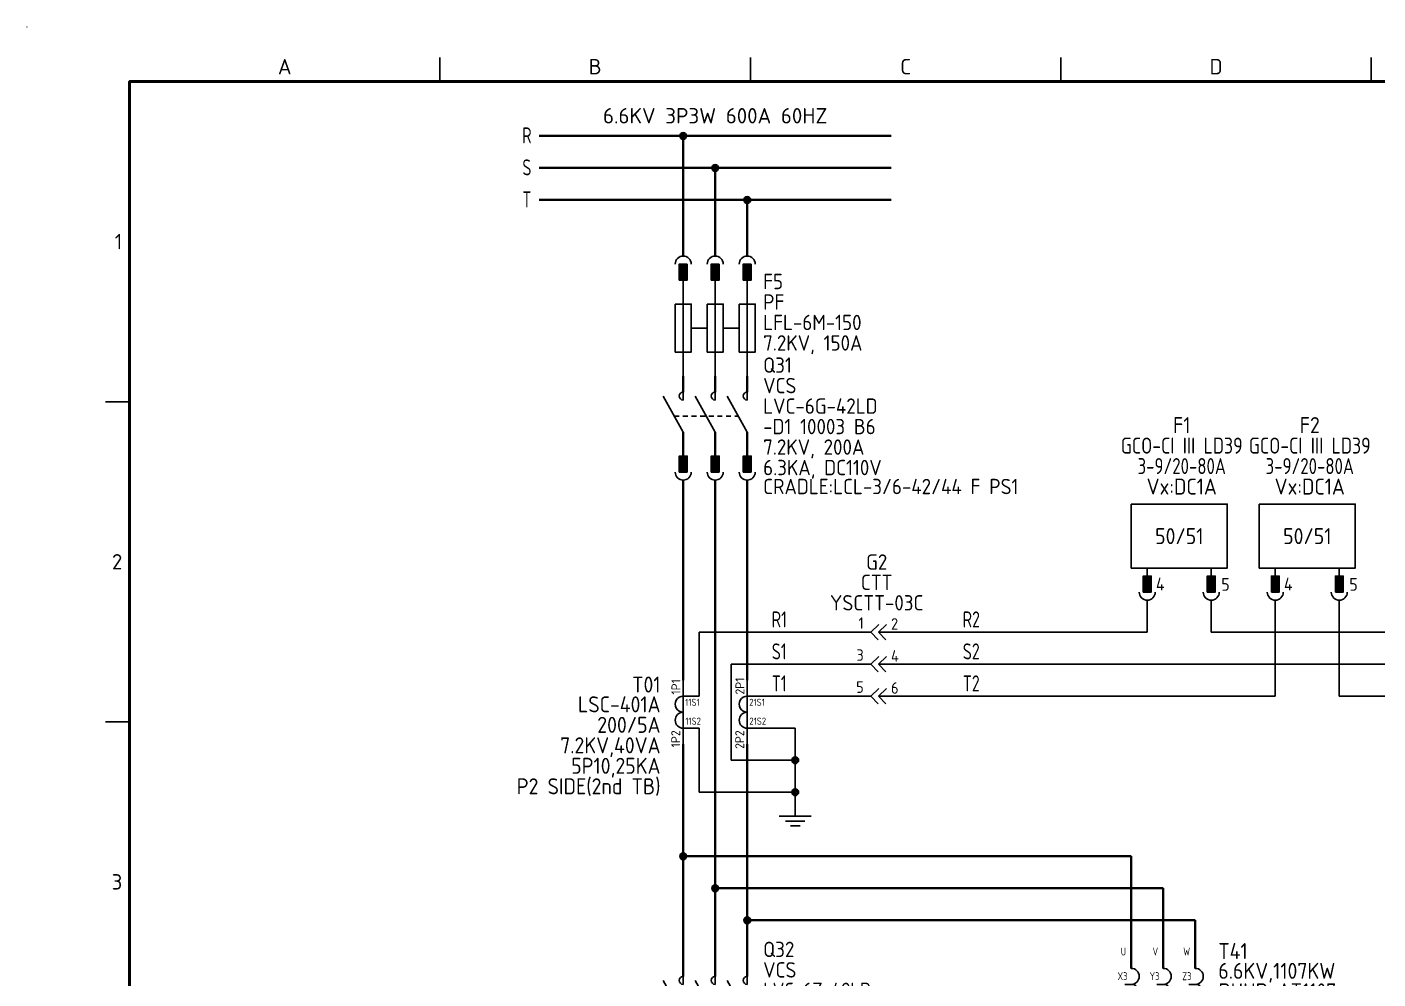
# Model space of a CAD drawing. Header units: millimetres. Extents: x 0 to 556, y 1 to 306.
# Drawn here: x 0 to 211, y 143.3 to 292 of the extents above; entities that cross this region are included whole.
import ezdxf
from ezdxf.enums import TextEntityAlignment as Align

# ---------------------------------------------------------------- set-up
doc = ezdxf.new("R2010")
doc.units = ezdxf.units.MM
doc.linetypes.add('ACAD_ISO12W100', pattern=[21, 12, -3, 0, -3, 0, -3])
doc.linetypes.add('JIS_02_0.7', pattern=[1.35, 0.75, -0.6])
doc.layers.add('BUS&POWER CABLE', color=2, linetype='Continuous', lineweight=40)
doc.layers.add('Sheet Out Line', color=2, linetype='Continuous', lineweight=50)
for name, color, linetype in [('LINK', 7, 'Continuous'), ('MISC', 7, 'Continuous'), ('Sheet Line', 3, 'Continuous'), ('Sheet Text', 2, 'Continuous'), ('SYMS', 7, 'Continuous'), ('TAGS', 7, 'Continuous'), ('TERMS', 7, 'Continuous'), ('WIRE(DEFAULT)', 7, 'Continuous'), ('WIREFIXED', 7, 'Continuous')]:
    doc.layers.add(name, color=color, linetype=linetype)
doc.styles.get("Standard").update_dxf_attribs({"font": 'txt.shx', "height": 2.4, "bigfont": 'whgtxt.shx'})
doc.styles.add('WD', font='ISOCP2.shx')
doc.styles.add('WD_IEC', font='ISOCP2.shx', dxfattribs={"width": 1.1, "height": 2.4, "bigfont": 'whgtxt.shx'})

# ---------------------------------------------------------------- blocks, each defined once
blk = doc.blocks.new('VDA1_CT1')
for p, q in [((0, -5), (0, 5)), ((0, 2.5), (2.5, 2.5)), ((0, -2.5), (2.5, -2.5))]:
    blk.add_line(p, q)
for centre, start, end in [((0, 1.25), 90, 270.1236), ((0, -1.25), 90.1236, 270)]:
    blk.add_arc(centre, 1.25, start, end)
at = {"style": 'WD_IEC', "width": 1.05}
blk.add_attdef('TERM01', text='', height=1.4, rotation=90, dxfattribs=at).set_placement((-0.02, 2.76), align=Align.BOTTOM_LEFT)
at = {"style": 'WD_IEC'}
for tag, p in [('TAG1', (-3.54, 3.07)), ('RATING11', (-3.54, -0.02)), ('RATING1', (-3.54, -3.22)), ('RATING2', (-3.54, -6.42)), ('RATING3', (-3.54, -9.62)), ('RATING4', (-3.54, -12.82))]:
    blk.add_attdef(tag, text='', height=2.5, dxfattribs=at).set_placement(p, align=Align.RIGHT)
at = {"flags": 1}
for tag, p, height, style in [('X2TERM01', (0, 5), 0.08, 'WD'), ('X2TERM03', (2.5, 2.5), 0.08, 'WD'), ('X8TERM04', (2.5, -2.5), 0.08, 'WD'), ('INST', (4.53, -4.65), 1, 'WD_IEC'), ('X8TERM02', (0, -5), 0.08, 'WD'), ('LOC', (4.42, -5.91), 1, 'WD_IEC'), ('FAMILY', (4.43, -7.27), 1, 'WD_IEC'), ('CAT', (4.47, -8.52), 1, 'WD_IEC'), ('ASSYCODE', (4.28, -11.08), 1, 'WD_IEC'), ('MFG', (4.41, -9.77), 1, 'WD_IEC')]:
    blk.add_attdef(tag, p, '', height=height, dxfattribs=dict(at, style=style))
at = {"style": 'WD_IEC'}
for tag, p in [('TERM03', (0.3, 0.67)), ('TERM04', (0.32, -2.28))]:
    blk.add_attdef(tag, text='', height=1.1, dxfattribs=at).set_placement(p, align=Align.BOTTOM_LEFT)
at = {"style": 'WD_IEC', "width": 1.05}
blk.add_attdef('TERM02', text='', height=1.4, rotation=90, dxfattribs=at).set_placement((-0.06, -2.83), align=Align.BOTTOM_RIGHT)
blk = doc.blocks.new('VDA2_CT1')
for p, q in [((0, -5), (0, 5)), ((0, 2.5), (2.5, 2.5)), ((0, -2.5), (2.5, -2.5))]:
    blk.add_line(p, q)
for centre, start, end in [((0, 1.25), 90, 270.1236), ((0, -1.25), 90.1236, 270)]:
    blk.add_arc(centre, 1.25, start, end)
at = {"style": 'WD_IEC', "width": 1.05}
blk.add_attdef('TERM01', text='', height=1.4, rotation=90, dxfattribs=at).set_placement((-0.02, 2.76), align=Align.BOTTOM_LEFT)
at = {"style": 'WD_IEC', "flags": 1}
for tag, p in [('TAG2', (-3.54, 3.07)), ('RATING11', (-3.54, -0.02)), ('RATING1', (-3.54, -3.22)), ('RATING2', (-3.54, -6.42)), ('RATING3', (-3.54, -9.62)), ('RATING4', (-3.54, -12.82))]:
    blk.add_attdef(tag, text='', height=2.5, dxfattribs=at).set_placement(p, align=Align.RIGHT)
at = {"flags": 1}
for tag, p, height, style in [('X2TERM01', (0, 5), 0.08, 'WD'), ('X2TERM03', (2.5, 2.5), 0.08, 'WD'), ('X8TERM04', (2.5, -2.5), 0.08, 'WD'), ('INST', (4.53, -4.65), 1, 'WD_IEC'), ('X8TERM02', (0, -5), 0.08, 'WD'), ('LOC', (4.42, -5.91), 1, 'WD_IEC'), ('FAMILY', (4.43, -7.27), 1, 'WD_IEC'), ('CAT', (4.47, -8.52), 1, 'WD_IEC'), ('ASSYCODE', (4.28, -11.08), 1, 'WD_IEC'), ('MFG', (4.41, -9.77), 1, 'WD_IEC')]:
    blk.add_attdef(tag, p, '', height=height, dxfattribs=dict(at, style=style))
at = {"style": 'WD_IEC'}
for tag, p in [('TERM03', (0.3, 0.67)), ('TERM04', (0.32, -2.28))]:
    blk.add_attdef(tag, text='', height=1.1, dxfattribs=at).set_placement(p, align=Align.BOTTOM_LEFT)
at = {"style": 'WD_IEC', "width": 1.05}
blk.add_attdef('TERM02', text='', height=1.4, rotation=90, dxfattribs=at).set_placement((-0.06, -2.83), align=Align.BOTTOM_RIGHT)
blk = doc.blocks.new('WDDOT')
for radius in [0.529, 0.33, 0.164]:
    blk.add_circle((0, 0), radius)
blk = doc.blocks.new('VGND2')
at = {"color": 3}
for p, q in [((0, 0), (0, -1.25)), ((-2.5, -1.25), (2.5, -1.25)), ((-1.5, -2), (1.5, -2)), ((-0.75, -2.75), (0.75, -2.75))]:
    blk.add_line(p, q, dxfattribs=at)
at = {"style": 'WD_IEC'}
for tag, p in [('INST', (-4.14, 0.1)), ('LOC', (-4.14, -3.4))]:
    blk.add_attdef(tag, text='', height=2.5, dxfattribs=at).set_placement(p, align=Align.RIGHT)
at = {"style": 'WD_IEC', "flags": 1}
blk.add_attdef('X2TERM01', (0, 0), '', height=0.32, dxfattribs=at)
at = {"color": 3, "style": 'WD_IEC', "flags": 1}
blk.add_attdef('TAG1', text='', height=2.4, dxfattribs=at).set_placement((-2.47, -6.6), align=Align.RIGHT)
blk = doc.blocks.new('HT51_TTM1')
at = {"layer": 'SYMS'}
for p, q in [((-0.7, 0), (-2.5, 0)), ((-0.7, 0), (0.56, 1.2)), ((-0.7, 0), (0.45, -1.2)), ((0.5, 0), (1.76, 1.2)), ((2.5, 0), (0.5, 0)), ((0.5, 0), (1.65, -1.2))]:
    blk.add_line(p, q, dxfattribs=at)
at = {"style": 'WD_IEC'}
for tag, p in [('TAG1', (0.23, 10.96)), ('RATING12', (0.23, 7.79)), ('RATING11', (0.23, 4.59))]:
    blk.add_attdef(tag, text='', height=2.4, dxfattribs=at).set_placement(p, align=Align.MIDDLE_CENTER)
blk.add_attdef('TERM01', text='', height=1.8, dxfattribs=at).set_placement((-1.81, 0.52), align=Align.RIGHT)
blk.add_attdef('TERM02', (2.46, 0.39), '', height=1.8, dxfattribs=at)
at = {"style": 'WD', "flags": 1}
for tag, p in [('X4TERM01', (-2.5, 0)), ('X1TERM02', (2.5, 0))]:
    blk.add_attdef(tag, p, '', height=0.08, dxfattribs=at)
at = {"style": 'WD_IEC', "flags": 1}
for tag, p in [('INST', (-3.15, -3.28)), ('LOC', (-3.18, -4.58)), ('FAMILY', (-3.05, -5.97)), ('MFG', (-2.98, -7.5)), ('CAT', (-3.01, -8.8)), ('ASSYCODE', (-2.88, -10.19)), ('CAT02', (-2.88, -13.05)), ('CAT01', (-2.88, -11.59))]:
    blk.add_attdef(tag, text='', height=1, dxfattribs=at).set_placement(p, align=Align.RIGHT)
blk = doc.blocks.new('HT52_TTM1')
at = {"layer": 'SYMS'}
for p, q in [((-0.7, 0), (-2.5, 0)), ((-0.7, 0), (0.56, 1.2)), ((-0.7, 0), (0.45, -1.2)), ((0.5, 0), (1.76, 1.2)), ((2.5, 0), (0.5, 0)), ((0.5, 0), (1.65, -1.2))]:
    blk.add_line(p, q, dxfattribs=at)
at = {"style": 'WD_IEC', "flags": 1}
for tag, p in [('TAG2', (0.23, 10.96)), ('RATING12', (0.23, 7.79)), ('RATING11', (0.23, 4.59))]:
    blk.add_attdef(tag, text='', height=2.4, dxfattribs=at).set_placement(p, align=Align.MIDDLE_CENTER)
at = {"style": 'WD_IEC'}
blk.add_attdef('TERM01', text='', height=1.8, dxfattribs=at).set_placement((-1.81, 0.52), align=Align.RIGHT)
blk.add_attdef('TERM02', (2.46, 0.39), '', height=1.8, dxfattribs=at)
at = {"style": 'WD', "flags": 1}
for tag, p in [('X4TERM01', (-2.5, 0)), ('X1TERM02', (2.5, 0))]:
    blk.add_attdef(tag, p, '', height=0.08, dxfattribs=at)
at = {"style": 'WD_IEC', "flags": 1}
for tag, p in [('INST', (-3.15, -3.28)), ('LOC', (-3.18, -4.58)), ('FAMILY', (-3.05, -5.97))]:
    blk.add_attdef(tag, text='', height=1, dxfattribs=at).set_placement(p, align=Align.RIGHT)
blk = doc.blocks.new('WD_WNH')
at = {"linetype": 'Continuous', "style": 'WD_IEC', "width": 0.8}
blk.add_attdef('WIRENO', text='', height=2.5, dxfattribs=at).set_placement((0, 0.75), align=Align.CENTER)
at = {"style": 'WD_IEC', "flags": 1}
for tag, p in [('W08USER', (0, 0.375)), ('W04USER', (0, 0.875)), ('W05USER', (0, 0.75)), ('W09USER', (0, 0.25)), ('W03USER', (0, 1)), ('W06USER', (0, 0.625)), ('W07USER', (0, 0.5)), ('W02USER', (0, 1.125)), ('W01USER', (0, 1.25)), ('W10USER', (0, 0.125))]:
    blk.add_attdef(tag, text='', height=0.08, dxfattribs=at).set_placement(p, align=Align.CENTER)
blk = doc.blocks.new('VA22_VCST1')
at = {"color": 2, "lineweight": 40}
for p, q in [((-5, 6.25), (-5, 3.75)), ((0, 6.25), (0, 3.75)), ((5, 6.25), (5, 3.75)), ((-5, -2.5), (-5, -6.25)), ((0, -2.5), (0, -6.25)), ((5, -2.5), (5, -6.25))]:
    blk.add_line(p, q, dxfattribs=at)
for p, q in [((-5, -2.5), (-8.12, 3.12)), ((-5, 3.75), (-5, 2.5)), ((0, -2.5), (-3.12, 3.12)), ((0, 3.75), (0, 2.5)), ((5, -2.5), (1.88, 3.12)), ((5, 3.75), (5, 2.5))]:
    blk.add_line(p, q)
at = {"linetype": 'JIS_02_0.7'}
blk.add_line((-6.39, 0), (3.61, 0), dxfattribs=at)
for centre in [(-5, 3.12), (0, 3.12), (5, 3.12)]:
    blk.add_arc(centre, 0.625, 90, 270)
at = {"style": 'WD_IEC'}
for tag, p in [('TAG2', (7.49, 7.96)), ('RATING12', (7.49, 4.76)), ('RATING11', (7.49, 1.56)), ('RATING10', (7.49, -1.64)), ('RATING1', (7.49, -4.84)), ('RATING2', (7.49, -8.04))]:
    blk.add_attdef(tag, text='', height=2.4, dxfattribs=at).set_placement(p, align=Align.MIDDLE_LEFT)
at = {"style": 'WD', "flags": 1}
for tag, p, height in [('X2TERM01', (-5, 6.25), 0.08), ('X2TERM02', (0, 6.25), 0.08), ('X2TERM03', (5, 6.25), 0.08), ('X4LINK', (-6.39, 0), 0.01), ('X1LINK', (3.61, 0), 0.01), ('X8TERM04', (-5, -6.25), 0.08), ('X8TERM05', (0, -6.25), 0.08), ('X8TERM06', (5, -6.25), 0.08)]:
    blk.add_attdef(tag, p, '', height=height, dxfattribs=at)
at = {"style": 'WD_IEC', "flags": 1}
for tag, p in [('INST', (-6.99, -4.03)), ('FAMILY', (-6.9, -6.72)), ('LOC', (-7.02, -5.33)), ('WDTAGALT', (-6.95, -8.07))]:
    blk.add_attdef(tag, text='', height=1, dxfattribs=at).set_placement(p, align=Align.RIGHT)
blk = doc.blocks.new('LSSA3')
blk.add_circle((0, 292), 0.01)
at = {"layer": 'Sheet Line'}
for p, q in [((64.5, 283.5), (64.5, 287.25)), ((113, 283.5), (113, 287.25)), ((161.5, 283.5), (161.5, 287.25)), ((210, 283.5), (210, 287.25)), ((16, 233.5), (12.25, 233.5)), ((16, 183.5), (12.25, 183.5))]:
    blk.add_line(p, q, dxfattribs=at)
at = {"layer": 'Sheet Out Line'}
blk.add_lwpolyline([(16, 6.5), (404, 6.5), (404, 283.5), (16, 283.5)], close=True, dxfattribs=at)
at = {"style": 'WD_IEC', "width": 1.1}
for tag, height, p in [('DESC4', 2.4, (57.5, 39.5)), ('CUSTOMERS31', 3.8, (219, 38)), ('TITLE1', 3.6, (333, 37.5)), ('CUSTOMERS21', 3.8, (219, 35.25)), ('DESC3', 2.4, (57.5, 33.5)), ('CUSTOMERS32', 3.8, (219, 32.5)), ('TITLE2', 3.6, (333, 32.5)), ('CUSTOMERS22', 3.8, (219, 29.75)), ('RN', 3.5, (398, 28.75)), ('DESC2', 2.4, (57.5, 27.5)), ('CUSTOMERS33', 3.8, (219, 27)), ('TITLE3', 3.6, (333, 27.5)), ('DESC1', 2.4, (57.5, 21.5)), ('FILE', 2.4, (314, 18.5)), ('WORKNO', 3.5, (365.5, 18.5)), ('DESC0', 2.4, (57.5, 15.5)), ('SHN', 2.4, (395, 12)), ('TSH', 2.4, (401, 9))]:
    blk.add_attdef(tag, text='', height=height, dxfattribs=at).set_placement(p, align=Align.MIDDLE_CENTER)
at = {"style": 'WD_IEC'}
for tag, p in [('DATE4', (96.5, 39.5)), ('DRWN4', (111.5, 39.5)), ('DSGN4', (126.5, 39.5)), ('CHKD4', (141.5, 39.5)), ('APPD4', (156.5, 39.5)), ('DATE3', (96.5, 33.5)), ('DRWN3', (111.5, 33.5)), ('DSGN3', (126.5, 33.5)), ('CHKD3', (141.5, 33.5)), ('APPD3', (156.5, 33.5)), ('DATE2', (96.5, 27.5)), ('DRWN2', (111.5, 27.5)), ('DSGN2', (126.5, 27.5)), ('CHKD2', (141.5, 27.5)), ('APPD2', (156.5, 27.5)), ('DATE1', (96.5, 21.5)), ('DRWN1', (111.5, 21.5)), ('DSGN1', (126.5, 21.5)), ('CHKD1', (141.5, 21.5)), ('APPD1', (156.5, 21.5)), ('DATE0', (96.5, 15.5)), ('DRWN0', (111.5, 15.5)), ('DSGN0', (126.5, 15.5)), ('CHKD0', (141.5, 15.5)), ('APPD0', (156.5, 15.5))]:
    blk.add_attdef(tag, text='', height=2.4, dxfattribs=at).set_placement(p, align=Align.MIDDLE_CENTER)
at = {"style": 'WD_IEC', "width": 1.1}
for tag, p in [('DWG1ST', (345, 10.5)), ('DWGNO', (373.49, 10.5))]:
    blk.add_attdef(tag, text='', height=3.5, dxfattribs=at).set_placement(p, align=Align.MIDDLE_LEFT)
at = {"style": 'WD_IEC', "width": 1.1, "flags": 9}
blk.add_attdef('WD_TB', (0, 0), '', height=2.4, dxfattribs=at)
at = {"layer": 'Sheet Text', "style": 'WD_IEC', "width": 1.1}
for s, p in [('C', (137.25, 284.62)), ('A', (40.25, 284.62)), ('B', (88.75, 284.62)), ('D', (185.75, 284.62))]:
    blk.add_text(s, height=2.4, dxfattribs=at).set_placement(p, align=Align.CENTER)
for s, p in [('1', (14.88, 258.5)), ('2', (14.88, 208.5)), ('3', (14.88, 158.5))]:
    blk.add_text(s, height=2.4, dxfattribs=at).set_placement(p, align=Align.MIDDLE_RIGHT)
blk = doc.blocks.new('VA21_VCSPF1')
blk.add_line((0, 13.75), (0, -1.25))
blk.add_lwpolyline([(-1.25, 10), (-1.25, 2.5), (1.25, 2.5), (1.25, 10)], close=True)
at = {"flags": 1}
for tag, p, height, style in [('X2TERM01', (0, 13.75), 0.08, 'WD'), ('X4LINK', (-1.25, 6.25), 0.32, 'WD_IEC'), ('X1LINK', (1.25, 6.25), 0.32, 'WD_IEC'), ('X8TERM02', (0, -1.25), 0.08, 'WD')]:
    blk.add_attdef(tag, p, '', height=height, dxfattribs=dict(at, style=style))
at = {"style": 'WD_IEC'}
for tag, p in [('TAG1', (2.49, 13.52)), ('RATING12', (2.49, 10.32)), ('RATING11', (2.49, 7.12)), ('RATING1', (2.49, 3.92))]:
    blk.add_attdef(tag, text='', height=2.4, dxfattribs=at).set_placement(p, align=Align.MIDDLE_LEFT)
at = {"style": 'WD_IEC', "flags": 1}
for tag, p in [('INST', (-2.72, 3.2)), ('LOC', (-2.72, 1.9)), ('FAMILY', (-2.72, 0.6)), ('MFG', (-2.72, -0.7)), ('ASSYCODE', (-2.72, -2)), ('WDTAGALT', (-2.72, -3.3)), ('CAT', (-2.72, -4.55))]:
    blk.add_attdef(tag, text='', height=1, dxfattribs=at).set_placement(p, align=Align.RIGHT)
blk = doc.blocks.new('VA22_VCSPF1')
blk.add_line((0, 13.75), (0, -1.25))
blk.add_lwpolyline([(-1.25, 10), (-1.25, 2.5), (1.25, 2.5), (1.25, 10)], close=True)
at = {"flags": 1}
for tag, p, height, style in [('X2TERM01', (0, 13.75), 0.08, 'WD'), ('X4LINK', (-1.25, 6.25), 0.32, 'WD_IEC'), ('X1LINK', (1.25, 6.25), 0.32, 'WD_IEC'), ('X8TERM02', (0, -1.25), 0.08, 'WD')]:
    blk.add_attdef(tag, p, '', height=height, dxfattribs=dict(at, style=style))
at = {"style": 'WD_IEC', "flags": 1}
for tag, p in [('TAG2', (2.49, 13.52)), ('RATING12', (2.49, 10.32)), ('RATING11', (2.49, 7.12)), ('RATING1', (2.49, 3.92))]:
    blk.add_attdef(tag, text='', height=2.4, dxfattribs=at).set_placement(p, align=Align.MIDDLE_LEFT)
for tag, p in [('INST', (-2.72, 3.2)), ('LOC', (-2.72, 1.9)), ('FAMILY', (-2.72, 0.6)), ('MFG', (-2.72, -0.7)), ('ASSYCODE', (-2.72, -2)), ('WDTAGALT', (-2.72, -3.3)), ('CAT', (-2.72, -4.55))]:
    blk.add_attdef(tag, text='', height=1, dxfattribs=at).set_placement(p, align=Align.RIGHT)
blk = doc.blocks.new('VA21_CRADLE2')
at = {"color": 2, "lineweight": 40}
for p, q in [((-5, 21.25), (-5, 17.5)), ((0, 21.25), (0, 17.5)), ((5, 21.25), (5, 17.5)), ((-5, -21.25), (-5, -17.5)), ((0, -21.25), (0, -17.5)), ((5, -21.25), (5, -17.5))]:
    blk.add_line(p, q, dxfattribs=at)
for points in [[(-4.38, 16.25), (-5.62, 16.25), (-5.62, 13.75), (-4.38, 13.75)], [(0.62, 16.25), (-0.62, 16.25), (-0.62, 13.75), (0.62, 13.75)], [(5.62, 16.25), (4.38, 16.25), (4.38, 13.75), (5.62, 13.75)], [(-4.38, -16.25), (-5.62, -16.25), (-5.62, -13.75), (-4.38, -13.75)], [(0.62, -16.25), (-0.62, -16.25), (-0.62, -13.75), (0.62, -13.75)], [(5.62, -16.25), (4.38, -16.25), (4.38, -13.75), (5.62, -13.75)]]:
    blk.add_lwpolyline(points, close=True)
for centre, start, end in [((-5, 16.25), 0, 180), ((0, 16.25), 0, 180), ((5, 16.25), 0, 180), ((-5, -16.25), 180, 0), ((0, -16.25), 180, 0), ((5, -16.25), 180, 0)]:
    blk.add_arc(centre, 1.25, start, end)
for points in [[(-4.38, 13.75), (-4.38, 16.25), (-5.62, 13.75), (-5.62, 16.25)], [(0.62, 13.75), (0.62, 16.25), (-0.62, 13.75), (-0.62, 16.25)], [(5.62, 13.75), (5.62, 16.25), (4.38, 13.75), (4.38, 16.25)], [(-4.38, -13.75), (-4.38, -16.25), (-5.62, -13.75), (-5.62, -16.25)], [(0.62, -13.75), (0.62, -16.25), (-0.62, -13.75), (-0.62, -16.25)], [(5.62, -13.75), (5.62, -16.25), (4.38, -13.75), (4.38, -16.25)]]:
    blk.add_solid(points)
at = {"style": 'WD', "flags": 1}
for tag, p in [('X2TERM01', (-5, 21.25)), ('X2TERM02', (0, 21.25)), ('X2TERM03', (5, 21.25)), ('X8TERM04', (-5, -21.25)), ('X8TERM05', (0, -21.25)), ('X8TERM06', (5, -21.25))]:
    blk.add_attdef(tag, p, '', height=0.08, dxfattribs=at)
at = {"style": 'WD_IEC', "flags": 1}
for tag, p in [('INST', (-7.37, -18.1)), ('LOC', (-7.4, -19.4)), ('FAMILY', (-7.27, -20.79)), ('MFG', (-7.27, -22.22)), ('CAT', (-7.27, -23.54)), ('WDTAGALT', (-7.27, -26.26)), ('ASSYCODE', (-7.27, -24.87))]:
    blk.add_attdef(tag, text='', height=1, dxfattribs=at).set_placement(p, align=Align.RIGHT)
at = {"style": 'WD_IEC'}
blk.add_attdef('RATING11', text='', height=2.4, dxfattribs=at).set_placement((7.49, -18.5), align=Align.MIDDLE_LEFT)
at = {"style": 'WD_IEC', "flags": 1}
blk.add_attdef('TAG1', text='', height=2.4, dxfattribs=at).set_placement((7.49, -21.54), align=Align.MIDDLE_LEFT)
blk = doc.blocks.new('VD61_AUTOTRT1')
at = {"color": 2, "lineweight": 40}
for p, q in [((-5, 10), (-5, 5)), ((0, 10), (0, 5)), ((5, 10), (5, 5)), ((-5, -5), (-5, -10)), ((0, -5), (0, -10)), ((5, -5), (5, -10))]:
    blk.add_line(p, q, dxfattribs=at)
for p, q in [((-5, 2.5), (-6, 2.5)), ((0, 2.5), (-1, 2.5)), ((5, 2.5), (4, 2.5)), ((-5, 0), (-6, 0)), ((0, 0), (-1, 0)), ((5, 0), (4, 0)), ((-5, -2.5), (-6, -2.5)), ((0, -2.5), (-1, -2.5)), ((5, -2.5), (4, -2.5))]:
    blk.add_line(p, q)
for centre in [(-5, 3.75), (0, 3.75), (5, 3.75), (-5, 1.25), (0, 1.25), (5, 1.25), (-5, -1.25), (0, -1.25), (5, -1.25), (-5, -3.75), (0, -3.75), (5, -3.75)]:
    blk.add_arc(centre, 1.25, 270, 90)
at = {"style": 'WD_IEC', "flags": 1}
for tag, p in [('INST', (8.94, 10.62)), ('LOC', (8.98, 9.45))]:
    blk.add_attdef(tag, p, '', height=1, dxfattribs=at)
at = {"flags": 1}
for tag, p in [('X2TERM01', (-5, 10)), ('X2TERM06', (0, 10)), ('X2TERM11', (5, 10)), ('X4TERM02', (-6, 2.5)), ('X4TERM07', (-1, 2.5)), ('X4TERM12', (4, 2.5)), ('X4TERM03', (-6, 0)), ('X4TERM08', (-1, 0)), ('X4TERM13', (4, 0)), ('X4TERM04', (-6, -2.5)), ('X4TERM09', (-1, -2.5)), ('X4TERM14', (4, -2.5)), ('X8TERM05', (-5, -10)), ('X8TERM10', (0, -10)), ('X8TERM15', (5, -10))]:
    blk.add_attdef(tag, p, '', height=0.08, dxfattribs=at)
at = {"style": 'WD_IEC'}
for tag, p in [('TAG1', (8.6, 6.45)), ('RATING1', (8.6, 3.36)), ('RATING11', (8.6, 0.16)), ('RATING2', (8.6, -3.04)), ('RATING3', (8.6, -6.24)), ('RATING4', (8.6, -9.44)), ('DESC1', (8.6, -12.64))]:
    blk.add_attdef(tag, p, '', height=2.5, dxfattribs=at)
at = {"style": 'WD_IEC', "width": 0.75}
for tag, p in [('TERM01', (-5.81, 7)), ('TERM06', (-0.81, 7)), ('TERM11', (4.19, 7)), ('TERM02', (-5.61, 3.15)), ('TERM07', (-0.61, 3.15)), ('TERM12', (4.39, 3.15)), ('TERM03', (-5.61, 0.65)), ('TERM08', (-0.61, 0.65)), ('TERM13', (4.39, 0.65)), ('TERM04', (-5.61, -1.85)), ('TERM09', (-0.61, -1.85)), ('TERM14', (4.39, -1.85)), ('TERM05', (-5.61, -7.82)), ('TERM10', (-0.61, -7.82)), ('TERM15', (4.39, -7.82))]:
    blk.add_attdef(tag, text='', height=1.25, dxfattribs=at).set_placement(p, align=Align.RIGHT)
at = {"style": 'WD_IEC', "flags": 1}
for tag, p in [('FAMILY', (-6.92, -10.38)), ('MFG', (-6.87, -13.16)), ('CAT', (-6.92, -11.88)), ('ASSYCODE', (-6.87, -14.53))]:
    blk.add_attdef(tag, text='', height=1, dxfattribs=at).set_placement(p, align=Align.RIGHT)
blk = doc.blocks.new('VG21_OCR1')
for p, q in [((-5, -6.25), (-5, -5)), ((5, -6.25), (5, -5)), ((-5, -12.5), (-5, -10)), ((5, -12.5), (5, -10))]:
    blk.add_line(p, q)
for points in [[(-7.5, 5), (7.5, 5), (7.5, -5), (-7.5, -5)], [(-5.62, -8.75), (-4.38, -8.75), (-4.38, -6.25), (-5.62, -6.25)], [(4.38, -8.75), (5.62, -8.75), (5.62, -6.25), (4.38, -6.25)]]:
    blk.add_lwpolyline(points, close=True)
for centre in [(-5, -8.75), (5, -8.75)]:
    blk.add_arc(centre, 1.25, 180, 0)
for points in [[(-5.62, -6.25), (-5.62, -8.75), (-4.38, -6.25), (-4.38, -8.75)], [(4.38, -6.25), (4.38, -8.75), (5.62, -6.25), (5.62, -8.75)]]:
    blk.add_solid(points)
at = {"style": 'WD'}
for tag, p in [('TAG1', (0.37, 15.34)), ('RATING11', (0.37, 12.14)), ('RATING1', (0.37, 8.94)), ('RATING2', (0.37, 5.74))]:
    blk.add_attdef(tag, text='', height=2.5, dxfattribs=at).set_placement(p, align=Align.BOTTOM_CENTER)
at = {"style": 'WD', "flags": 1}
for tag, p in [('INST', (-10.31, 1.22)), ('LOC', (-10.35, -0.14)), ('FAMILY', (-10.23, -2.87)), ('CAT', (-10.33, -1.49)), ('MFG', (-10.29, -4.28)), ('ASSYCODE', (-10.35, -5.64))]:
    blk.add_attdef(tag, text='', height=1, dxfattribs=at).set_placement(p, align=Align.RIGHT)
at = {"style": 'WD'}
blk.add_attdef('RATING12', text='', height=2.5, dxfattribs=at).set_placement((0, 0), align=Align.MIDDLE_CENTER)
at = {"linetype": 'Continuous', "style": 'WD'}
for tag, p in [('TERM01', (-3.66, -8.5)), ('TERM02', (6.57, -8.54))]:
    blk.add_attdef(tag, p, '', height=2, dxfattribs=at)
at = {"style": 'WD', "flags": 1}
for tag, p in [('X8TERM01', (-5, -12.5)), ('X8TERM02', (5, -12.5))]:
    blk.add_attdef(tag, p, '', height=0.32, dxfattribs=at)

msp = doc.modelspace()

# ---------------------------------------------------------------- linework, layer by layer
at = {"layer": 'BUS&POWER CABLE'}
for p, q in [((80, 275), (135, 275)), ((102.5, 275), (102.5, 260)), ((80, 270), (135, 270)), ((107.5, 270), (107.5, 260)), ((80, 265), (135, 265)), ((112.5, 265), (112.5, 260)), ((102.5, 237.5), (102.5, 237.5)), ((107.5, 237.5), (107.5, 237.5)), ((112.5, 237.5), (112.5, 237.5)), ((102.5, 217.5), (102.5, 190)), ((107.5, 217.5), (107.5, 157.5)), ((112.5, 217.5), (112.5, 190)), ((102.5, 180), (102.5, 162.5)), ((112.5, 180), (112.5, 152.5)), ((102.5, 162.5), (172.5, 162.5)), ((102.5, 162.5), (102.5, 146.25)), ((172.5, 162.5), (172.5, 150)), ((107.5, 157.5), (177.5, 157.5)), ((107.5, 157.5), (107.5, 146.25)), ((177.5, 157.5), (177.5, 150)), ((112.5, 152.5), (182.5, 152.5)), ((112.5, 152.5), (112.5, 146.25)), ((182.5, 152.5), (182.5, 150)), ((177.5, 150), (177.5, 150)), ((182.5, 150), (182.5, 150))]:
    msp.add_line(p, q, dxfattribs=at)
at = {"layer": 'LINK'}
for points in [[(103.75, 245), (106.25, 245)], [(108.75, 245), (111.25, 245)]]:
    msp.add_lwpolyline(points, dxfattribs=at)
at = {"layer": 'WIRE(DEFAULT)', "linetype": 'Continuous'}
for p, q in [((175, 200), (175, 197.5)), ((185, 200), (185, 197.5)), ((195, 200), (195, 187.5)), ((205, 200), (205, 187.5)), ((105, 197.5), (130, 197.5)), ((135, 197.5), (170, 197.5)), ((170, 197.5), (175, 197.5)), ((115, 187.5), (130, 187.5)), ((135, 187.5), (170, 187.5)), ((170, 187.5), (195, 187.5)), ((115, 182.5), (120, 182.5))]:
    msp.add_line(p, q, dxfattribs=at)
at = {"layer": 'WIRE(DEFAULT)', "linetype": 'ACAD_ISO12W100'}
for p, q in [((105, 187.5), (105, 197.5)), ((115, 187.5), (115, 187.5)), ((115, 182.5), (115, 182.5))]:
    msp.add_line(p, q, dxfattribs=at)
at = {"layer": 'WIRE(DEFAULT)'}
for p, q in [((185, 197.5), (230, 197.5)), ((110, 192.5), (110, 177.5)), ((130, 192.5), (110, 192.5)), ((290, 192.5), (135, 192.5)), ((205, 187.5), (300, 187.5)), ((105, 182.5), (105, 172.5)), ((120, 182.5), (120, 177.5)), ((110, 177.5), (120, 177.5)), ((120, 177.5), (120, 172.5)), ((105, 172.5), (120, 172.5)), ((120, 172.5), (120, 170))]:
    msp.add_line(p, q, dxfattribs=at)

# ---------------------------------------------------------------- block references
at = {"layer": 'SYMS'}
for name, p in [('LSSA3', (0, 0)), ('WDDOT', (102.5, 275)), ('WDDOT', (107.5, 270)), ('WDDOT', (112.5, 265)), ('VA22_VCSPF1', (102.5, 238.75)), ('VA22_VCSPF1', (107.5, 238.75)), ('WDDOT', (120, 177.5)), ('WDDOT', (120, 172.5)), ('VGND2', (120, 170)), ('WDDOT', (102.5, 162.5)), ('WDDOT', (107.5, 157.5)), ('WDDOT', (112.5, 152.5))]:
    msp.add_blockref(name, p, dxfattribs=at)
ref = msp.add_blockref('VA21_CRADLE2', (107.5, 238.75), dxfattribs=at)
ref.add_attrib('RATING11', 'CRADLE:LCL-3/6-42/44 F PS1', dxfattribs={"layer": 'MISC', "height": 2.4, "style": 'WD_IEC'}).set_placement((114.99, 220.25), align=Align.MIDDLE_LEFT)
ref = msp.add_blockref('VA21_VCSPF1', (112.5, 238.75), dxfattribs=at)
ref.add_attrib('RATING1', '7.2KV, 150A', dxfattribs={"layer": 'MISC', "height": 2.4, "style": 'WD_IEC'}).set_placement((114.99, 242.67), align=Align.MIDDLE_LEFT)
ref.add_attrib('RATING11', 'LFL-6M-150', dxfattribs={"layer": 'MISC', "height": 2.4, "style": 'WD_IEC'}).set_placement((114.99, 245.87), align=Align.MIDDLE_LEFT)
ref.add_attrib('RATING12', 'PF', dxfattribs={"layer": 'MISC', "height": 2.4, "style": 'WD_IEC'}).set_placement((114.99, 249.07), align=Align.MIDDLE_LEFT)
ref.add_attrib('TAG1', 'F5', dxfattribs={"layer": 'TAGS', "height": 2.4, "style": 'WD_IEC'}).set_placement((114.99, 252.27), align=Align.MIDDLE_LEFT)
ref = msp.add_blockref('VA22_VCST1', (107.5, 231.25), dxfattribs=at)
ref.add_attrib('RATING2', '6.3KA, DC110V', dxfattribs={"layer": 'MISC', "height": 2.4, "style": 'WD_IEC'}).set_placement((114.99, 223.21), align=Align.MIDDLE_LEFT)
ref.add_attrib('RATING1', '7.2KV, 200A', dxfattribs={"layer": 'MISC', "height": 2.4, "style": 'WD_IEC'}).set_placement((114.99, 226.41), align=Align.MIDDLE_LEFT)
ref.add_attrib('RATING10', '-D1 10003 B6', dxfattribs={"layer": 'MISC', "height": 2.4, "style": 'WD_IEC'}).set_placement((114.99, 229.61), align=Align.MIDDLE_LEFT)
ref.add_attrib('RATING11', 'LVC-6G-42LD', dxfattribs={"layer": 'MISC', "height": 2.4, "style": 'WD_IEC'}).set_placement((114.99, 232.81), align=Align.MIDDLE_LEFT)
ref.add_attrib('RATING12', 'VCS', dxfattribs={"layer": 'MISC', "height": 2.4, "style": 'WD_IEC'}).set_placement((114.99, 236.01), align=Align.MIDDLE_LEFT)
ref.add_attrib('TAG2', 'Q31', dxfattribs={"layer": 'TAGS', "height": 2.4, "style": 'WD_IEC'}).set_placement((114.99, 239.21), align=Align.MIDDLE_LEFT)
at = {"layer": 'SYMS', "linetype": 'Continuous'}
ref = msp.add_blockref('VG21_OCR1', (180, 212.5), dxfattribs=at)
ref.add_attrib('TERM02', '5', (186.57, 203.96), dxfattribs={"layer": 'TERMS', "linetype": 'Continuous', "height": 2, "style": 'WD'})
ref.add_attrib('TERM01', '4', (176.35, 204), dxfattribs={"layer": 'TERMS', "linetype": 'Continuous', "height": 2, "style": 'WD'})
ref.add_attrib('RATING12', '50/51', dxfattribs={"layer": 'MISC', "height": 2.5, "style": 'WD'}).set_placement((180, 212.5), align=Align.MIDDLE_CENTER)
ref.add_attrib('RATING2', 'Vx:DC1A', dxfattribs={"layer": 'MISC', "height": 2.5, "style": 'WD'}).set_placement((180.38, 218.24), align=Align.BOTTOM_CENTER)
ref.add_attrib('RATING1', '3-9/20-80A', dxfattribs={"layer": 'MISC', "height": 2.5, "style": 'WD', "width": 0.85}).set_placement((180.38, 221.44), align=Align.BOTTOM_CENTER)
ref.add_attrib('RATING11', 'GCO-CI III LD39', dxfattribs={"layer": 'MISC', "height": 2.5, "style": 'WD', "width": 0.9}).set_placement((180.38, 224.64), align=Align.BOTTOM_CENTER)
ref.add_attrib('TAG1', 'F1', dxfattribs={"layer": 'TAGS', "height": 2.5, "style": 'WD'}).set_placement((180.38, 227.84), align=Align.BOTTOM_CENTER)
ref = msp.add_blockref('VG21_OCR1', (200, 212.5), dxfattribs=at)
ref.add_attrib('TERM02', '5', (206.57, 203.96), dxfattribs={"layer": 'TERMS', "linetype": 'Continuous', "height": 2, "style": 'WD'})
ref.add_attrib('TERM01', '4', (196.35, 204), dxfattribs={"layer": 'TERMS', "linetype": 'Continuous', "height": 2, "style": 'WD'})
ref.add_attrib('RATING12', '50/51', dxfattribs={"layer": 'MISC', "height": 2.5, "style": 'WD'}).set_placement((200, 212.5), align=Align.MIDDLE_CENTER)
ref.add_attrib('RATING2', 'Vx:DC1A', dxfattribs={"layer": 'MISC', "height": 2.5, "style": 'WD'}).set_placement((200.38, 218.24), align=Align.BOTTOM_CENTER)
ref.add_attrib('RATING1', '3-9/20-80A', dxfattribs={"layer": 'MISC', "height": 2.5, "style": 'WD', "width": 0.85}).set_placement((200.38, 221.44), align=Align.BOTTOM_CENTER)
ref.add_attrib('RATING11', 'GCO-CI III LD39', dxfattribs={"layer": 'MISC', "height": 2.5, "style": 'WD', "width": 0.9}).set_placement((200.38, 224.64), align=Align.BOTTOM_CENTER)
ref.add_attrib('TAG1', 'F2', dxfattribs={"layer": 'TAGS', "height": 2.5, "style": 'WD'}).set_placement((200.38, 227.84), align=Align.BOTTOM_CENTER)
at = {"layer": 'SYMS'}
ref = msp.add_blockref('HT51_TTM1', (132.5, 197.5), dxfattribs=at)
ref.add_attrib('RATING11', 'YSCTT-03C', dxfattribs={"layer": 'MISC', "height": 2.4, "style": 'WD_IEC'}).set_placement((132.73, 202.09), align=Align.MIDDLE_CENTER)
ref.add_attrib('TAG1', 'G2', dxfattribs={"layer": 'TAGS', "height": 2.4, "style": 'WD_IEC'}).set_placement((132.73, 208.46), align=Align.MIDDLE_CENTER)
ref.add_attrib('TERM02', '2', (134.97, 197.89), dxfattribs={"layer": 'TERMS', "height": 1.8, "style": 'WD_IEC'})
ref.add_attrib('TERM01', '1', dxfattribs={"layer": 'TERMS', "height": 1.8, "style": 'WD_IEC'}).set_placement((130.7, 198.02), align=Align.RIGHT)
ref.add_attrib('RATING12', 'CTT', dxfattribs={"layer": 'MISC', "height": 2.4, "style": 'WD_IEC'}).set_placement((132.73, 205.29), align=Align.MIDDLE_CENTER)
ref = msp.add_blockref('HT52_TTM1', (132.5, 192.5), dxfattribs=at)
ref.add_attrib('TERM02', '4', (134.97, 192.89), dxfattribs={"layer": 'TERMS', "height": 1.8, "style": 'WD_IEC'})
ref.add_attrib('TERM01', '3', dxfattribs={"layer": 'TERMS', "height": 1.8, "style": 'WD_IEC'}).set_placement((130.7, 193.02), align=Align.RIGHT)
at = {"layer": 'SYMS', "linetype": 'ACAD_ISO12W100'}
ref = msp.add_blockref('VDA1_CT1', (102.5, 185), dxfattribs=at)
ref.add_attrib('TERM04', '11S2', dxfattribs={"layer": 'TERMS', "height": 1.1, "style": 'WD_IEC'}).set_placement((102.83, 182.72), align=Align.BOTTOM_LEFT)
ref.add_attrib('TERM03', '11S1', dxfattribs={"layer": 'TERMS', "height": 1.1, "style": 'WD_IEC'}).set_placement((102.81, 185.67), align=Align.BOTTOM_LEFT)
ref.add_attrib('TERM02', '1P2', dxfattribs={"layer": 'TERMS', "height": 1.4, "rotation": 90, "style": 'WD_IEC', "width": 1.05}).set_placement((102.45, 182.17), align=Align.BOTTOM_RIGHT)
ref.add_attrib('TERM01', '1P1', dxfattribs={"layer": 'TERMS', "height": 1.4, "rotation": 90, "style": 'WD_IEC', "width": 1.05}).set_placement((102.48, 187.76), align=Align.BOTTOM_LEFT)
ref.add_attrib('RATING4', 'P2 SIDE(2nd TB)', dxfattribs={"layer": 'MISC', "height": 2.5, "style": 'WD_IEC'}).set_placement((98.96, 172.18), align=Align.RIGHT)
ref.add_attrib('RATING3', '5P10,25KA', dxfattribs={"layer": 'MISC', "height": 2.5, "style": 'WD_IEC'}).set_placement((98.96, 175.38), align=Align.RIGHT)
ref.add_attrib('RATING2', '7.2KV,40VA', dxfattribs={"layer": 'MISC', "height": 2.5, "style": 'WD_IEC'}).set_placement((98.96, 178.58), align=Align.RIGHT)
ref.add_attrib('RATING1', '200/5A', dxfattribs={"layer": 'MISC', "height": 2.5, "style": 'WD_IEC'}).set_placement((98.96, 181.78), align=Align.RIGHT)
ref.add_attrib('RATING11', 'LSC-401A', dxfattribs={"layer": 'MISC', "height": 2.5, "style": 'WD_IEC'}).set_placement((98.96, 184.98), align=Align.RIGHT)
ref.add_attrib('TAG1', 'T01', dxfattribs={"layer": 'TAGS', "height": 2.5, "style": 'WD_IEC'}).set_placement((98.96, 188.07), align=Align.RIGHT)
ref = msp.add_blockref('VDA2_CT1', (112.5, 185), dxfattribs=at)
ref.add_attrib('TERM04', '21S2', dxfattribs={"layer": 'TERMS', "height": 1.1, "style": 'WD_IEC'}).set_placement((112.83, 182.72), align=Align.BOTTOM_LEFT)
ref.add_attrib('TERM03', '21S1', dxfattribs={"layer": 'TERMS', "height": 1.1, "style": 'WD_IEC'}).set_placement((112.81, 185.67), align=Align.BOTTOM_LEFT)
ref.add_attrib('TERM02', '2P2', dxfattribs={"layer": 'TERMS', "height": 1.4, "rotation": 90, "style": 'WD_IEC', "width": 1.05}).set_placement((112.45, 182.17), align=Align.BOTTOM_RIGHT)
ref.add_attrib('TERM01', '2P1', dxfattribs={"layer": 'TERMS', "height": 1.4, "rotation": 90, "style": 'WD_IEC', "width": 1.05}).set_placement((112.48, 187.76), align=Align.BOTTOM_LEFT)
at = {"layer": 'SYMS'}
ref = msp.add_blockref('HT52_TTM1', (132.5, 187.5), dxfattribs=at)
ref.add_attrib('TERM02', '6', (134.97, 187.89), dxfattribs={"layer": 'TERMS', "height": 1.8, "style": 'WD_IEC'})
ref.add_attrib('TERM01', '5', dxfattribs={"layer": 'TERMS', "height": 1.8, "style": 'WD_IEC'}).set_placement((130.7, 188.02), align=Align.RIGHT)
ref = msp.add_blockref('VD61_AUTOTRT1', (177.5, 140), dxfattribs=at)
ref.add_attrib('TERM15', 'Z0', dxfattribs={"layer": 'TERMS', "height": 1.25, "style": 'WD_IEC', "width": 0.75}).set_placement((181.89, 132.18), align=Align.RIGHT)
ref.add_attrib('TERM10', 'Y0', dxfattribs={"layer": 'TERMS', "height": 1.25, "style": 'WD_IEC', "width": 0.75}).set_placement((176.89, 132.18), align=Align.RIGHT)
ref.add_attrib('TERM05', 'X0', dxfattribs={"layer": 'TERMS', "height": 1.25, "style": 'WD_IEC', "width": 0.75}).set_placement((171.89, 132.18), align=Align.RIGHT)
ref.add_attrib('TERM14', 'Z1', dxfattribs={"layer": 'TERMS', "height": 1.25, "style": 'WD_IEC', "width": 0.75}).set_placement((181.89, 138.15), align=Align.RIGHT)
ref.add_attrib('TERM09', 'Y1', dxfattribs={"layer": 'TERMS', "height": 1.25, "style": 'WD_IEC', "width": 0.75}).set_placement((176.89, 138.15), align=Align.RIGHT)
ref.add_attrib('TERM04', 'X1', dxfattribs={"layer": 'TERMS', "height": 1.25, "style": 'WD_IEC', "width": 0.75}).set_placement((171.89, 138.15), align=Align.RIGHT)
ref.add_attrib('TERM08', 'Y2', dxfattribs={"layer": 'TERMS', "height": 1.25, "style": 'WD_IEC', "width": 0.75}).set_placement((176.89, 140.65), align=Align.RIGHT)
ref.add_attrib('TERM03', 'X2', dxfattribs={"layer": 'TERMS', "height": 1.25, "style": 'WD_IEC', "width": 0.75}).set_placement((171.89, 140.65), align=Align.RIGHT)
ref.add_attrib('TERM13', 'Z2', dxfattribs={"layer": 'TERMS', "height": 1.25, "style": 'WD_IEC', "width": 0.75}).set_placement((181.89, 140.65), align=Align.RIGHT)
ref.add_attrib('TERM12', 'Z3', dxfattribs={"layer": 'TERMS', "height": 1.25, "style": 'WD_IEC', "width": 0.75}).set_placement((181.89, 143.15), align=Align.RIGHT)
ref.add_attrib('TERM07', 'Y3', dxfattribs={"layer": 'TERMS', "height": 1.25, "style": 'WD_IEC', "width": 0.75}).set_placement((176.89, 143.15), align=Align.RIGHT)
ref.add_attrib('TERM02', 'X3', dxfattribs={"layer": 'TERMS', "height": 1.25, "style": 'WD_IEC', "width": 0.75}).set_placement((171.89, 143.15), align=Align.RIGHT)
ref.add_attrib('TERM01', 'U', dxfattribs={"layer": 'TERMS', "height": 1.25, "style": 'WD_IEC', "width": 0.75}).set_placement((171.69, 147), align=Align.RIGHT)
ref.add_attrib('TERM06', 'V', dxfattribs={"layer": 'TERMS', "height": 1.25, "style": 'WD_IEC', "width": 0.75}).set_placement((176.69, 147), align=Align.RIGHT)
ref.add_attrib('TERM11', 'W', dxfattribs={"layer": 'TERMS', "height": 1.25, "style": 'WD_IEC', "width": 0.75}).set_placement((181.69, 147), align=Align.RIGHT)
ref.add_attrib('RATING4', 'SET:65%', (186.1, 130.56), dxfattribs={"layer": 'MISC', "height": 2.5, "style": 'WD_IEC'})
ref.add_attrib('RATING3', 'TAP : 50-65-80%', (186.1, 133.76), dxfattribs={"layer": 'MISC', "height": 2.5, "style": 'WD_IEC'})
ref.add_attrib('RATING2', '3P,DRY', (186.1, 136.96), dxfattribs={"layer": 'MISC', "height": 2.5, "style": 'WD_IEC'})
ref.add_attrib('RATING11', 'DHHD-AT1107', (186.1, 140.16), dxfattribs={"layer": 'MISC', "height": 2.5, "style": 'WD_IEC'})
ref.add_attrib('RATING1', '6.6KV,1107KW', (186.1, 143.36), dxfattribs={"layer": 'MISC', "height": 2.5, "style": 'WD_IEC'})
ref.add_attrib('TAG1', 'T41', (186.1, 146.45), dxfattribs={"layer": 'TAGS', "height": 2.5, "style": 'WD_IEC'})
ref = msp.add_blockref('VA22_VCST1', (107.5, 140), dxfattribs=at)
ref.add_attrib('RATING2', '6.3KA, DC110V', dxfattribs={"layer": 'MISC', "height": 2.4, "style": 'WD_IEC', "width": 0.9}).set_placement((114.99, 131.96), align=Align.MIDDLE_LEFT)
ref.add_attrib('RATING1', '7.2KV, 200A', dxfattribs={"layer": 'MISC', "height": 2.4, "style": 'WD_IEC', "width": 0.95}).set_placement((114.99, 135.16), align=Align.MIDDLE_LEFT)
ref.add_attrib('RATING10', '-D1 000 B6', dxfattribs={"layer": 'MISC', "height": 2.4, "style": 'WD_IEC', "width": 0.95}).set_placement((114.99, 138.36), align=Align.MIDDLE_LEFT)
ref.add_attrib('RATING11', 'LVC-6Z-42LD', dxfattribs={"layer": 'MISC', "height": 2.4, "style": 'WD_IEC', "width": 0.95}).set_placement((114.99, 141.56), align=Align.MIDDLE_LEFT)
ref.add_attrib('RATING12', 'VCS', dxfattribs={"layer": 'MISC', "height": 2.4, "style": 'WD_IEC'}).set_placement((114.99, 144.76), align=Align.MIDDLE_LEFT)
ref.add_attrib('TAG2', 'Q32', dxfattribs={"layer": 'TAGS', "height": 2.4, "style": 'WD_IEC'}).set_placement((114.99, 147.96), align=Align.MIDDLE_LEFT)
at = {"layer": 'WIREFIXED'}
ref = msp.add_blockref('WD_WNH', (78.08, 273.09), dxfattribs=at)
ref.add_attrib('WIRENOF', 'R', dxfattribs={"linetype": 'Continuous', "height": 2.5, "style": 'WD_IEC', "width": 0.8}).set_placement((78.08, 273.84), align=Align.CENTER)
ref = msp.add_blockref('WD_WNH', (78.08, 268.09), dxfattribs=at)
ref.add_attrib('WIRENOF', 'S', dxfattribs={"linetype": 'Continuous', "height": 2.5, "style": 'WD_IEC', "width": 0.8}).set_placement((78.08, 268.84), align=Align.CENTER)
ref = msp.add_blockref('WD_WNH', (78.08, 263.09), dxfattribs=at)
ref.add_attrib('WIRENOF', 'T', dxfattribs={"linetype": 'Continuous', "height": 2.5, "style": 'WD_IEC', "width": 0.8}).set_placement((78.08, 263.84), align=Align.CENTER)
ref = msp.add_blockref('WD_WNH', (117.5, 197.5), dxfattribs=at)
ref.add_attrib('WIRENOF', 'R1', dxfattribs={"linetype": 'Continuous', "height": 2.5, "style": 'WD_IEC', "width": 0.8}).set_placement((117.5, 198.25), align=Align.CENTER)
ref = msp.add_blockref('WD_WNH', (147.5, 197.5), dxfattribs=at)
ref.add_attrib('WIRENOF', 'R2', dxfattribs={"linetype": 'Continuous', "height": 2.5, "style": 'WD_IEC', "width": 0.8}).set_placement((147.5, 198.25), align=Align.CENTER)
ref = msp.add_blockref('WD_WNH', (117.5, 192.5), dxfattribs=at)
ref.add_attrib('WIRENOF', 'S1', dxfattribs={"linetype": 'Continuous', "height": 2.5, "style": 'WD_IEC', "width": 0.8}).set_placement((117.5, 193.25), align=Align.CENTER)
ref = msp.add_blockref('WD_WNH', (147.5, 192.5), dxfattribs=at)
ref.add_attrib('WIRENOF', 'S2', dxfattribs={"linetype": 'Continuous', "height": 2.5, "style": 'WD_IEC', "width": 0.8}).set_placement((147.5, 193.25), align=Align.CENTER)
ref = msp.add_blockref('WD_WNH', (117.5, 187.5), dxfattribs=at)
ref.add_attrib('WIRENOF', 'T1', dxfattribs={"linetype": 'Continuous', "height": 2.5, "style": 'WD_IEC', "width": 0.8}).set_placement((117.5, 188.25), align=Align.CENTER)
ref = msp.add_blockref('WD_WNH', (147.5, 187.5), dxfattribs=at)
ref.add_attrib('WIRENOF', 'T2', dxfattribs={"linetype": 'Continuous', "height": 2.5, "style": 'WD_IEC', "width": 0.8}).set_placement((147.5, 188.25), align=Align.CENTER)

# ---------------------------------------------------------------- texts
at = {"linetype": 'ACAD_ISO12W100', "insert": (107.5, 276.95), "char_height": 2.4, "width": 41.3307, "attachment_point": 8, "line_spacing_factor": 0.875, "style": 'WD_IEC'}
msp.add_mtext('6.6KV 3P3W 600A 60HZ', dxfattribs=at)

doc.saveas('drawing.dxf')
